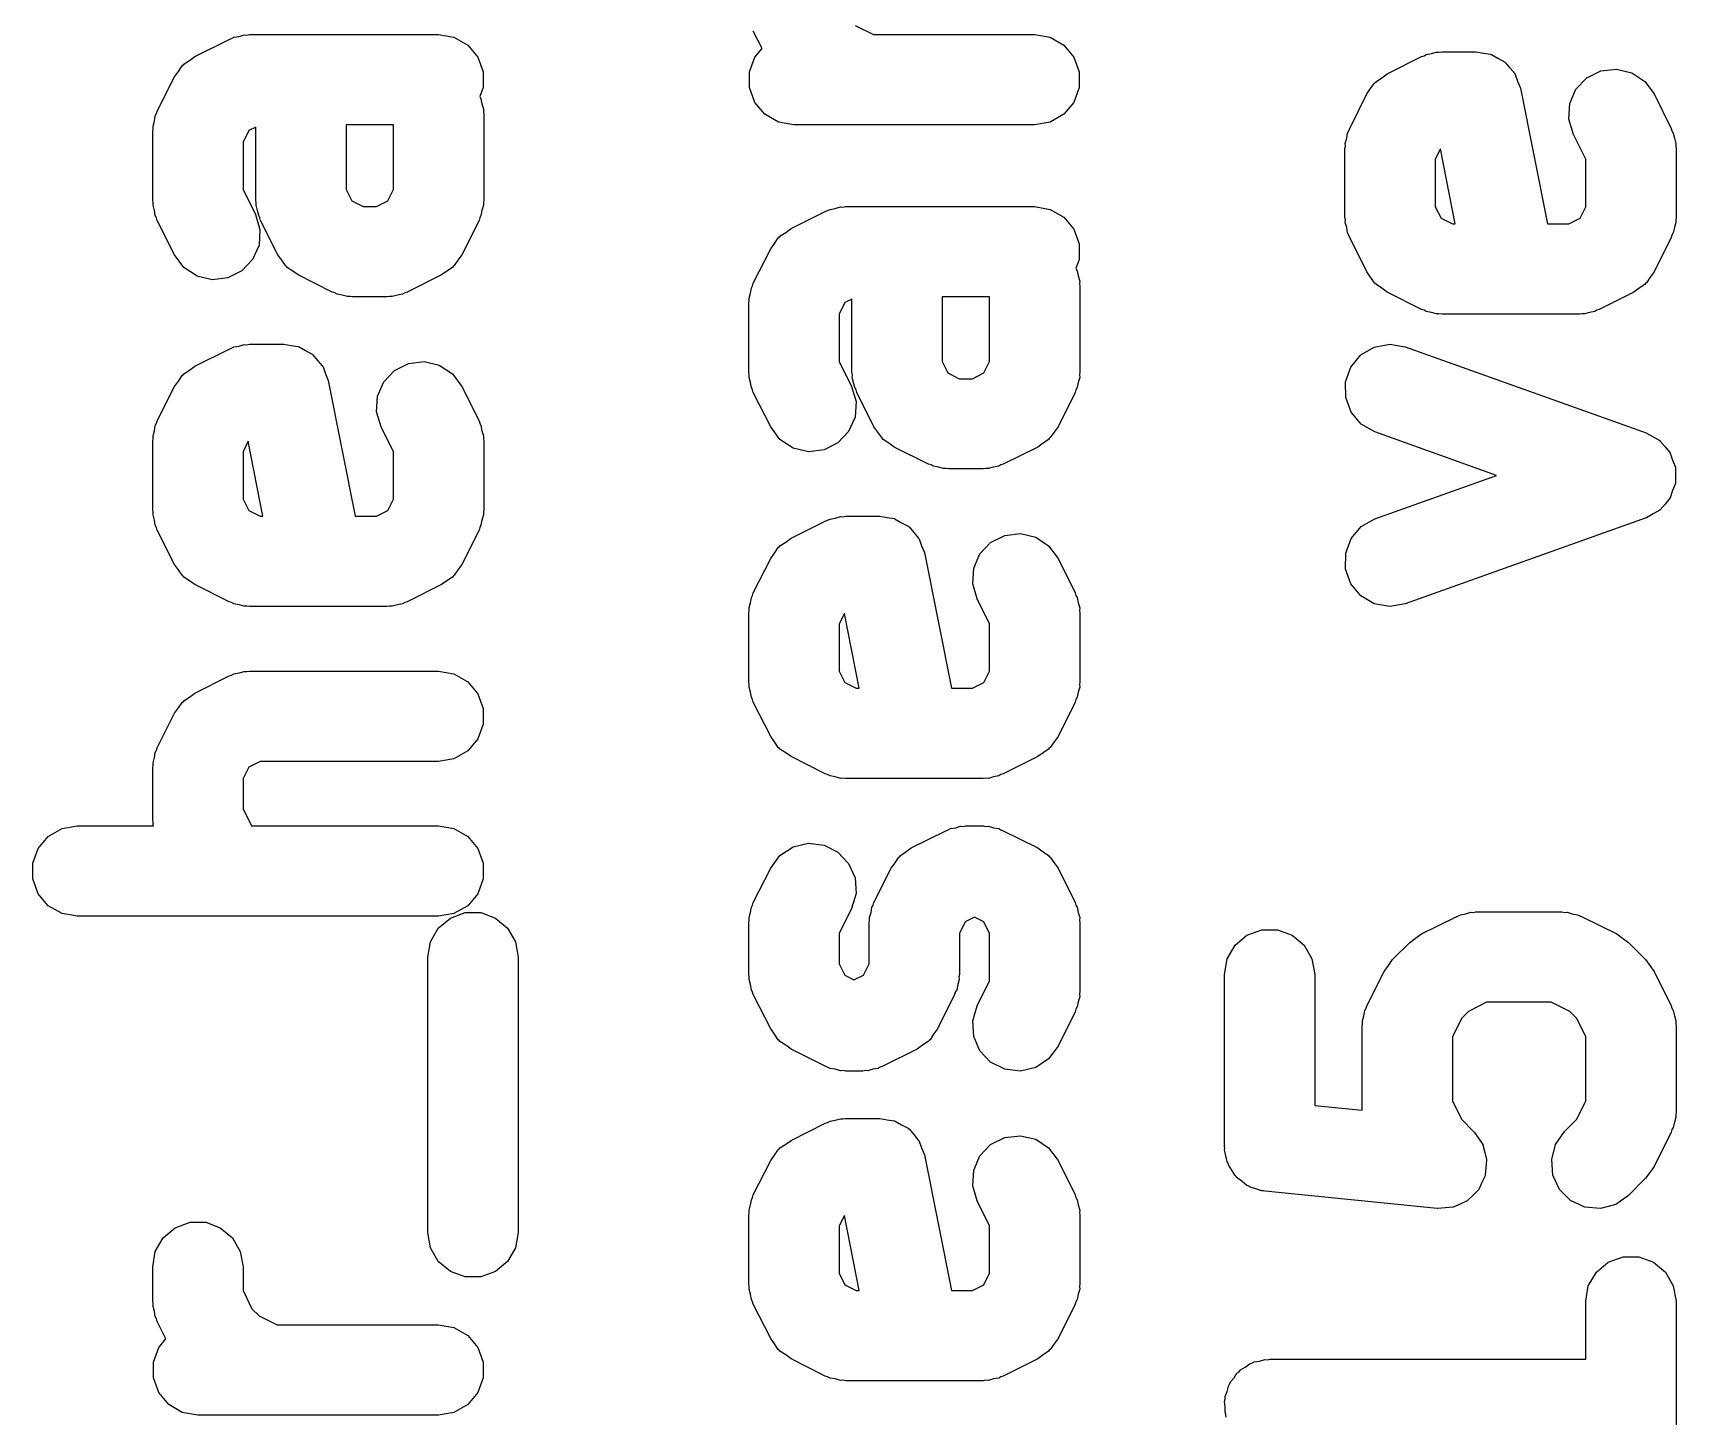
# Model space of a CAD drawing. Extents: x 51 to 137, y -158 to -25.
# Drawn here: x 128.503 to 133.124, y -58.378 to -54.488 of the extents above; entities that cross this region are included whole.
import ezdxf

# ---------------------------------------------------------------- set-up
doc = ezdxf.new("R2010")
doc.units = 0
doc.header["$MEASUREMENT"] = 0
doc.layers.add('BLACK', color=7, linetype='CONTINUOUS')

msp = doc.modelspace()

# ---------------------------------------------------------------- linework, layer by layer
at = {"layer": 'Black'}
for p, q in [((130.815, -54.4674), (130.867, -54.4932)), ((128.958, -54.5549), (129.055, -54.5066)), ((129.055, -54.5066), (129.062, -54.5045)), ((129.062, -54.5045), (129.068, -54.5008)), ((129.068, -54.5008), (129.083, -54.4982)), ((129.083, -54.4982), (129.097, -54.494)), ((129.097, -54.494), (129.105, -54.4944)), ((129.105, -54.4944), (129.112, -54.4932)), ((129.112, -54.4932), (129.644, -54.4932)), ((129.644, -54.4932), (129.687, -54.5008)), ((129.687, -54.5008), (129.726, -54.5229)), ((129.726, -54.5229), (129.754, -54.5567)), ((130.554, -54.532), (130.529, -54.4834)), ((130.867, -54.4932), (131.32, -54.4932)), ((131.32, -54.4932), (131.364, -54.5008)), ((131.364, -54.5008), (131.402, -54.5229)), ((131.402, -54.5229), (131.43, -54.5567)), ((128.928, -54.5763), (128.943, -54.566)), ((128.943, -54.566), (128.958, -54.5549)), ((129.754, -54.5567), (129.769, -54.5981)), ((130.518, -54.5981), (130.533, -54.5567)), ((130.533, -54.5567), (130.554, -54.532)), ((131.43, -54.5567), (131.445, -54.5981)), ((132.311, -54.6033), (132.408, -54.5549)), ((132.408, -54.5549), (132.415, -54.5529)), ((132.415, -54.5529), (132.421, -54.5492)), ((132.421, -54.5492), (132.436, -54.5466)), ((132.436, -54.5466), (132.45, -54.5424)), ((132.45, -54.5424), (132.457, -54.5428)), ((132.457, -54.5428), (132.465, -54.5415)), ((132.465, -54.5415), (132.561, -54.5415)), ((132.561, -54.5415), (132.582, -54.5451)), ((132.582, -54.5451), (132.602, -54.5482)), ((132.602, -54.5482), (132.603, -54.5489)), ((132.603, -54.5489), (132.605, -54.5492)), ((132.605, -54.5492), (132.623, -54.5595)), ((132.623, -54.5595), (132.641, -54.5694)), ((132.641, -54.5694), (132.642, -54.5705)), ((132.642, -54.5705), (132.643, -54.5713)), ((132.643, -54.5713), (132.656, -54.587)), ((128.853, -54.7085), (128.901, -54.6117)), ((128.901, -54.6117), (128.913, -54.5968)), ((128.913, -54.5968), (128.923, -54.5812)), ((128.923, -54.5812), (128.926, -54.5791)), ((128.926, -54.5791), (128.928, -54.5763)), ((129.769, -54.5981), (129.769, -54.6422)), ((130.518, -54.6422), (130.518, -54.5981)), ((131.445, -54.5981), (131.445, -54.6422)), ((132.281, -54.6247), (132.296, -54.6144)), ((132.296, -54.6144), (132.311, -54.6033)), ((132.656, -54.587), (132.67, -54.6025)), ((132.67, -54.6025), (132.67, -54.6039)), ((132.67, -54.6039), (132.671, -54.605)), ((132.671, -54.605), (132.678, -54.6244)), ((132.842, -54.6469), (132.873, -54.6149)), ((132.873, -54.6149), (132.912, -54.5952)), ((132.912, -54.5952), (132.956, -54.5901)), ((132.956, -54.5901), (132.999, -54.6004)), ((132.999, -54.6004), (133.036, -54.6247)), ((129.769, -54.6422), (129.76, -54.6675)), ((130.533, -54.6837), (130.518, -54.6422)), ((131.445, -54.6422), (131.43, -54.6837)), ((132.206, -54.7569), (132.254, -54.6601)), ((132.254, -54.6601), (132.265, -54.6452)), ((132.265, -54.6452), (132.276, -54.6296)), ((132.276, -54.6296), (132.278, -54.6275)), ((132.278, -54.6275), (132.281, -54.6247)), ((132.678, -54.6244), (132.686, -54.6436)), ((132.686, -54.6436), (132.762, -55.0253)), ((132.825, -54.6874), (132.842, -54.6469)), ((133.036, -54.6247), (133.062, -54.6601)), ((133.062, -54.6601), (133.11, -54.7569)), ((128.851, -54.7155), (128.853, -54.7085)), ((129.76, -54.6675), (129.763, -54.6735)), ((129.763, -54.6735), (129.766, -54.6881)), ((129.766, -54.6881), (129.77, -54.7024)), ((129.77, -54.7024), (129.77, -54.7097)), ((129.77, -54.7097), (129.771, -54.7169)), ((130.561, -54.7174), (130.533, -54.6837)), ((131.43, -54.6837), (131.402, -54.7174)), ((132.822, -54.7314), (132.825, -54.6874)), ((128.84, -54.7653), (128.841, -54.7581)), ((128.841, -54.7508), (128.845, -54.7365)), ((128.841, -54.7581), (128.841, -54.7508)), ((128.845, -54.7365), (128.847, -54.7219)), ((128.847, -54.7219), (128.851, -54.7155)), ((129.13, -54.7531), (129.11, -54.7632)), ((129.13, -54.9588), (129.13, -54.7531)), ((129.384, -54.7472), (129.384, -54.9288)), ((129.517, -54.7472), (129.384, -54.7472)), ((129.517, -54.9288), (129.517, -54.7472)), ((129.771, -54.7169), (129.771, -54.9588)), ((130.6, -54.7395), (130.561, -54.7174)), ((130.643, -54.7472), (130.6, -54.7395)), ((131.32, -54.7472), (130.643, -54.7472)), ((131.364, -54.7395), (131.32, -54.7472)), ((131.402, -54.7174), (131.364, -54.7395)), ((132.204, -54.7639), (132.206, -54.7569)), ((132.835, -54.7737), (132.822, -54.7314)), ((133.11, -54.7569), (133.112, -54.7639)), ((128.84, -54.9588), (128.84, -54.7653)), ((129.11, -54.7632), (129.094, -54.7953)), ((129.094, -54.7953), (129.094, -54.9288)), ((132.193, -54.7992), (132.198, -54.7849)), ((132.194, -54.8065), (132.193, -54.7992)), ((132.198, -54.7849), (132.2, -54.7702)), ((132.2, -54.7702), (132.204, -54.7639)), ((132.87, -54.8437), (132.835, -54.7737)), ((133.112, -54.7639), (133.116, -54.7702)), ((133.116, -54.7702), (133.119, -54.7849)), ((133.119, -54.7849), (133.123, -54.7992)), ((133.123, -54.7992), (133.123, -54.8065)), ((132.192, -54.8137), (132.194, -54.8065)), ((132.192, -55.0072), (132.192, -54.8137)), ((132.461, -54.8145), (132.446, -54.8437)), ((132.446, -54.8437), (132.446, -54.9772)), ((132.503, -55.0253), (132.461, -54.8145)), ((132.87, -54.9772), (132.87, -54.8437)), ((133.123, -54.8065), (133.124, -54.8137)), ((133.124, -54.8137), (133.124, -55.0072)), ((129.094, -54.9288), (129.129, -54.9988)), ((129.384, -54.9288), (129.4, -54.9609)), ((129.501, -54.9609), (129.517, -54.9288)), ((128.841, -54.966), (128.84, -54.9588)), ((128.841, -54.9733), (128.841, -54.966)), ((128.845, -54.9876), (128.841, -54.9733)), ((128.847, -55.0023), (128.845, -54.9876)), ((129.131, -54.966), (129.13, -54.9588)), ((129.131, -54.9733), (129.131, -54.966)), ((129.135, -54.9876), (129.131, -54.9733)), ((129.138, -55.0023), (129.135, -54.9876)), ((129.4, -54.9609), (129.432, -54.977)), ((129.432, -54.977), (129.469, -54.977)), ((129.469, -54.977), (129.501, -54.9609)), ((129.766, -54.9876), (129.763, -55.0023)), ((129.77, -54.9733), (129.766, -54.9876)), ((129.771, -54.9588), (129.77, -54.966)), ((129.77, -54.966), (129.77, -54.9733)), ((130.731, -54.9904), (130.738, -54.9883)), ((130.738, -54.9883), (130.745, -54.9846)), ((130.745, -54.9846), (130.759, -54.982)), ((130.759, -54.982), (130.774, -54.9778)), ((130.774, -54.9778), (130.781, -54.9782)), ((130.781, -54.9782), (130.788, -54.977)), ((130.788, -54.977), (131.32, -54.977)), ((131.32, -54.977), (131.364, -54.9846)), ((131.364, -54.9846), (131.402, -55.0067)), ((132.446, -54.9772), (132.463, -55.0093)), ((132.854, -55.0093), (132.87, -54.9772)), ((128.851, -55.0086), (128.847, -55.0023)), ((128.853, -55.0156), (128.851, -55.0086)), ((128.901, -55.1124), (128.853, -55.0156)), ((129.129, -54.9988), (129.141, -55.0411)), ((129.141, -55.0086), (129.138, -55.0023)), ((129.143, -55.0156), (129.141, -55.0086)), ((129.192, -55.1124), (129.143, -55.0156)), ((129.758, -55.0156), (129.709, -55.1124)), ((129.76, -55.0086), (129.758, -55.0156)), ((129.763, -55.0023), (129.76, -55.0086)), ((130.635, -55.0388), (130.731, -54.9904)), ((131.402, -55.0067), (131.43, -55.0405)), ((132.194, -55.0144), (132.192, -55.0072)), ((132.193, -55.0217), (132.194, -55.0144)), ((132.198, -55.036), (132.193, -55.0217)), ((132.2, -55.0506), (132.198, -55.036)), ((132.463, -55.0093), (132.495, -55.0253)), ((132.495, -55.0253), (132.503, -55.0253)), ((132.762, -55.0253), (132.822, -55.0253)), ((132.822, -55.0253), (132.854, -55.0093)), ((133.119, -55.036), (133.116, -55.0506)), ((133.123, -55.0217), (133.119, -55.036)), ((133.124, -55.0072), (133.123, -55.0144)), ((133.123, -55.0144), (133.123, -55.0217)), ((129.141, -55.0411), (129.139, -55.0851)), ((130.578, -55.0956), (130.589, -55.0806)), ((130.589, -55.0806), (130.599, -55.065)), ((130.599, -55.065), (130.602, -55.0629)), ((130.602, -55.0629), (130.604, -55.0601)), ((130.604, -55.0601), (130.62, -55.0499)), ((130.62, -55.0499), (130.635, -55.0388)), ((131.43, -55.0405), (131.445, -55.0819)), ((131.445, -55.0819), (131.445, -55.126)), ((132.204, -55.057), (132.2, -55.0506)), ((132.206, -55.064), (132.204, -55.057)), ((132.254, -55.1608), (132.206, -55.064)), ((133.11, -55.064), (133.062, -55.1608)), ((133.112, -55.057), (133.11, -55.064)), ((133.116, -55.0506), (133.112, -55.057)), ((128.928, -55.1478), (128.901, -55.1124)), ((129.121, -55.1256), (129.091, -55.1576)), ((129.139, -55.0851), (129.121, -55.1256)), ((129.203, -55.1273), (129.192, -55.1124)), ((129.213, -55.1429), (129.203, -55.1273)), ((129.698, -55.1273), (129.688, -55.1429)), ((129.709, -55.1124), (129.698, -55.1273)), ((130.529, -55.1923), (130.578, -55.0956)), ((131.445, -55.126), (131.436, -55.1513)), ((128.965, -55.1721), (128.928, -55.1478)), ((129.007, -55.1824), (128.965, -55.1721)), ((129.091, -55.1576), (129.051, -55.1773)), ((129.216, -55.145), (129.213, -55.1429)), ((129.218, -55.1478), (129.216, -55.145)), ((129.234, -55.1581), (129.218, -55.1478)), ((129.249, -55.1692), (129.234, -55.1581)), ((129.345, -55.2176), (129.249, -55.1692)), ((129.652, -55.1692), (129.556, -55.2176)), ((129.667, -55.1581), (129.652, -55.1692)), ((129.683, -55.1478), (129.667, -55.1581)), ((129.685, -55.145), (129.683, -55.1478)), ((129.688, -55.1429), (129.685, -55.145)), ((131.436, -55.1513), (131.44, -55.1573)), ((131.44, -55.1573), (131.442, -55.172)), ((131.442, -55.172), (131.447, -55.1862)), ((132.265, -55.1757), (132.254, -55.1608)), ((133.062, -55.1608), (133.051, -55.1757)), ((129.051, -55.1773), (129.007, -55.1824)), ((129.352, -55.2196), (129.345, -55.2176)), ((129.359, -55.2233), (129.352, -55.2196)), ((129.549, -55.2196), (129.542, -55.2233)), ((129.556, -55.2176), (129.549, -55.2196)), ((130.517, -55.2346), (130.521, -55.2203)), ((130.521, -55.2203), (130.524, -55.2057)), ((130.524, -55.2057), (130.527, -55.1993)), ((130.527, -55.1993), (130.529, -55.1923)), ((131.447, -55.1862), (131.446, -55.1935)), ((131.446, -55.1935), (131.447, -55.2007)), ((131.447, -55.2007), (131.447, -55.4426)), ((132.276, -55.1913), (132.265, -55.1757)), ((132.278, -55.1934), (132.276, -55.1913)), ((132.281, -55.1962), (132.278, -55.1934)), ((132.296, -55.2065), (132.281, -55.1962)), ((132.311, -55.2176), (132.296, -55.2065)), ((132.408, -55.2659), (132.311, -55.2176)), ((133.005, -55.2176), (132.908, -55.2659)), ((133.02, -55.2065), (133.005, -55.2176)), ((133.036, -55.1962), (133.02, -55.2065)), ((133.038, -55.1934), (133.036, -55.1962)), ((133.041, -55.1913), (133.038, -55.1934)), ((133.051, -55.1757), (133.041, -55.1913)), ((129.373, -55.2259), (129.359, -55.2233)), ((129.388, -55.2301), (129.373, -55.2259)), ((129.395, -55.2297), (129.388, -55.2301)), ((129.402, -55.231), (129.395, -55.2297)), ((129.499, -55.231), (129.402, -55.231)), ((129.506, -55.2297), (129.499, -55.231)), ((129.513, -55.2301), (129.506, -55.2297)), ((129.517, -55.2291), (129.513, -55.2301)), ((129.528, -55.2259), (129.517, -55.2291)), ((129.542, -55.2233), (129.528, -55.2259)), ((130.516, -55.2491), (130.517, -55.2419)), ((130.516, -55.4426), (130.516, -55.2491)), ((130.517, -55.2419), (130.517, -55.2346)), ((130.786, -55.247), (130.77, -55.2791)), ((130.806, -55.2369), (130.786, -55.247)), ((130.806, -55.4426), (130.806, -55.2369)), ((131.06, -55.231), (131.06, -55.4127)), ((131.193, -55.231), (131.06, -55.231)), ((131.193, -55.4127), (131.193, -55.231)), ((132.415, -55.268), (132.408, -55.2659)), ((132.908, -55.2659), (132.901, -55.268)), ((130.77, -55.2791), (130.77, -55.4127)), ((132.421, -55.2717), (132.415, -55.268)), ((132.436, -55.2743), (132.421, -55.2717)), ((132.45, -55.2785), (132.436, -55.2743)), ((132.457, -55.2781), (132.45, -55.2785)), ((132.465, -55.2794), (132.457, -55.2781)), ((132.852, -55.2794), (132.465, -55.2794)), ((132.859, -55.2781), (132.852, -55.2794)), ((132.866, -55.2785), (132.859, -55.2781)), ((132.88, -55.2743), (132.866, -55.2785)), ((132.895, -55.2717), (132.88, -55.2743)), ((132.901, -55.268), (132.895, -55.2717)), ((128.958, -55.4258), (129.055, -55.3774)), ((129.055, -55.3774), (129.062, -55.3753)), ((129.062, -55.3753), (129.068, -55.3717)), ((129.068, -55.3717), (129.083, -55.3691)), ((129.083, -55.3691), (129.097, -55.3648)), ((129.097, -55.3648), (129.105, -55.3653)), ((129.105, -55.3653), (129.112, -55.364)), ((129.112, -55.364), (129.209, -55.364)), ((129.209, -55.364), (129.229, -55.3676)), ((129.229, -55.3676), (129.249, -55.3707)), ((129.249, -55.3707), (129.251, -55.3714)), ((129.251, -55.3714), (129.252, -55.3717)), ((129.252, -55.3717), (129.27, -55.382)), ((129.27, -55.382), (129.288, -55.3919)), ((129.288, -55.3919), (129.289, -55.393)), ((129.289, -55.393), (129.29, -55.3937)), ((129.29, -55.3937), (129.303, -55.4095)), ((132.209, -55.4282), (132.237, -55.3942)), ((132.237, -55.3942), (132.275, -55.3719)), ((132.275, -55.3719), (132.319, -55.364)), ((132.319, -55.364), (132.362, -55.3714)), ((132.362, -55.3714), (133.04, -55.6133)), ((128.923, -55.4521), (128.926, -55.45)), ((128.926, -55.45), (128.928, -55.4472)), ((128.928, -55.4472), (128.943, -55.4369)), ((128.943, -55.4369), (128.958, -55.4258)), ((129.303, -55.4095), (129.317, -55.425)), ((129.317, -55.425), (129.318, -55.4264)), ((129.318, -55.4264), (129.319, -55.4275)), ((129.319, -55.4275), (129.326, -55.4469)), ((129.326, -55.4469), (129.333, -55.4661)), ((129.49, -55.4694), (129.52, -55.4374)), ((129.52, -55.4374), (129.559, -55.4177)), ((129.559, -55.4177), (129.603, -55.4126)), ((129.603, -55.4126), (129.646, -55.4229)), ((129.646, -55.4229), (129.683, -55.4472)), ((129.683, -55.4472), (129.709, -55.4826)), ((130.517, -55.4498), (130.516, -55.4426)), ((130.517, -55.4572), (130.517, -55.4498)), ((130.77, -55.4127), (130.805, -55.4826)), ((130.808, -55.4498), (130.806, -55.4426)), ((130.807, -55.4572), (130.808, -55.4498)), ((131.06, -55.4127), (131.076, -55.4447)), ((131.076, -55.4447), (131.108, -55.4608)), ((131.145, -55.4608), (131.177, -55.4447)), ((131.177, -55.4447), (131.193, -55.4127)), ((131.447, -55.4426), (131.446, -55.4498)), ((131.446, -55.4498), (131.447, -55.4572)), ((132.194, -55.4697), (132.209, -55.4282)), ((128.853, -55.5794), (128.901, -55.4826)), ((128.901, -55.4826), (128.913, -55.4676)), ((128.913, -55.4676), (128.923, -55.4521)), ((129.333, -55.4661), (129.409, -55.8478)), ((129.472, -55.5099), (129.49, -55.4694)), ((129.709, -55.4826), (129.758, -55.5794)), ((130.521, -55.4714), (130.517, -55.4572)), ((130.524, -55.4861), (130.521, -55.4714)), ((130.527, -55.4924), (130.524, -55.4861)), ((130.529, -55.4994), (130.527, -55.4924)), ((130.805, -55.4826), (130.818, -55.5249)), ((130.811, -55.4714), (130.807, -55.4572)), ((130.814, -55.4861), (130.811, -55.4714)), ((130.818, -55.4924), (130.814, -55.4861)), ((130.82, -55.4994), (130.818, -55.4924)), ((131.108, -55.4608), (131.145, -55.4608)), ((131.436, -55.4924), (131.434, -55.4994)), ((131.44, -55.4861), (131.436, -55.4924)), ((131.442, -55.4714), (131.44, -55.4861)), ((131.447, -55.4572), (131.442, -55.4714)), ((132.195, -55.5138), (132.194, -55.4697)), ((129.469, -55.5539), (129.472, -55.5099)), ((130.578, -55.5962), (130.529, -55.4994)), ((130.818, -55.5249), (130.815, -55.5689)), ((130.868, -55.5962), (130.82, -55.4994)), ((131.434, -55.4994), (131.386, -55.5962)), ((132.21, -55.5552), (132.195, -55.5138)), ((128.847, -55.5927), (128.851, -55.5864)), ((128.851, -55.5864), (128.853, -55.5794)), ((129.482, -55.5962), (129.469, -55.5539)), ((129.758, -55.5794), (129.76, -55.5864)), ((129.76, -55.5864), (129.763, -55.5927)), ((130.815, -55.5689), (130.797, -55.6094)), ((132.238, -55.5888), (132.21, -55.5552)), ((132.277, -55.6106), (132.238, -55.5888)), ((128.84, -55.6362), (128.841, -55.6289)), ((128.84, -55.8297), (128.84, -55.6362)), ((128.841, -55.6216), (128.845, -55.6074)), ((128.841, -55.6289), (128.841, -55.6216)), ((128.845, -55.6074), (128.847, -55.5927)), ((129.517, -55.6661), (129.482, -55.5962)), ((129.763, -55.5927), (129.766, -55.6074)), ((129.766, -55.6074), (129.77, -55.6216)), ((129.77, -55.6216), (129.77, -55.6289)), ((129.77, -55.6289), (129.771, -55.6362)), ((129.771, -55.6362), (129.771, -55.8297)), ((130.604, -55.6316), (130.578, -55.5962)), ((130.641, -55.6559), (130.604, -55.6316)), ((130.797, -55.6094), (130.767, -55.6414)), ((130.879, -55.6112), (130.868, -55.5962)), ((130.89, -55.6267), (130.879, -55.6112)), ((130.892, -55.6288), (130.89, -55.6267)), ((130.894, -55.6316), (130.892, -55.6288)), ((130.91, -55.6419), (130.894, -55.6316)), ((131.359, -55.6316), (131.344, -55.6419)), ((131.361, -55.6288), (131.359, -55.6316)), ((131.364, -55.6267), (131.361, -55.6288)), ((131.375, -55.6112), (131.364, -55.6267)), ((131.386, -55.5962), (131.375, -55.6112)), ((132.619, -55.7329), (132.277, -55.6106)), ((133.04, -55.6133), (133.04, -55.6137)), ((133.04, -55.6137), (133.041, -55.6138)), ((133.041, -55.6138), (133.059, -55.6246)), ((133.059, -55.6246), (133.078, -55.6351)), ((133.078, -55.6351), (133.078, -55.6357)), ((133.078, -55.6357), (133.079, -55.6361)), ((133.079, -55.6361), (133.093, -55.6525)), ((129.108, -55.637), (129.094, -55.6661)), ((129.094, -55.6661), (129.094, -55.7997)), ((129.15, -55.8478), (129.108, -55.637)), ((129.517, -55.7997), (129.517, -55.6661)), ((130.684, -55.6662), (130.641, -55.6559)), ((130.728, -55.6611), (130.684, -55.6662)), ((130.767, -55.6414), (130.728, -55.6611)), ((130.925, -55.653), (130.91, -55.6419)), ((131.022, -55.7014), (130.925, -55.653)), ((131.329, -55.653), (131.232, -55.7014)), ((131.344, -55.6419), (131.329, -55.653)), ((133.093, -55.6525), (133.106, -55.6688)), ((133.106, -55.6688), (133.107, -55.6695)), ((133.107, -55.6695), (133.107, -55.6701)), ((133.107, -55.6701), (133.114, -55.6901)), ((131.029, -55.7035), (131.022, -55.7014)), ((131.035, -55.7071), (131.029, -55.7035)), ((131.05, -55.7097), (131.035, -55.7071)), ((131.064, -55.7139), (131.05, -55.7097)), ((131.071, -55.7135), (131.064, -55.7139)), ((131.079, -55.7148), (131.071, -55.7135)), ((131.175, -55.7148), (131.079, -55.7148)), ((131.182, -55.7135), (131.175, -55.7148)), ((131.19, -55.7139), (131.182, -55.7135)), ((131.193, -55.7129), (131.19, -55.7139)), ((131.204, -55.7097), (131.193, -55.7129)), ((131.219, -55.7071), (131.204, -55.7097)), ((131.225, -55.7035), (131.219, -55.7071)), ((131.232, -55.7014), (131.225, -55.7035)), ((133.114, -55.6901), (133.122, -55.7101)), ((133.122, -55.7101), (133.122, -55.7109)), ((133.122, -55.7109), (133.122, -55.7116)), ((133.122, -55.7116), (133.122, -55.7329)), ((132.277, -55.8552), (132.619, -55.7329)), ((133.122, -55.7557), (133.114, -55.7757)), ((133.122, -55.7329), (133.122, -55.7542)), ((133.122, -55.7542), (133.122, -55.755)), ((133.122, -55.755), (133.122, -55.7557)), ((129.094, -55.7997), (129.11, -55.8318)), ((129.501, -55.8318), (129.517, -55.7997)), ((133.093, -55.8133), (133.079, -55.8297)), ((133.106, -55.7971), (133.093, -55.8133)), ((133.107, -55.7964), (133.106, -55.7971)), ((133.114, -55.7757), (133.107, -55.7958)), ((133.107, -55.7958), (133.107, -55.7964)), ((128.841, -55.8369), (128.84, -55.8297)), ((128.841, -55.8442), (128.841, -55.8369)), ((128.845, -55.8585), (128.841, -55.8442)), ((128.847, -55.8731), (128.845, -55.8585)), ((129.11, -55.8318), (129.142, -55.8478)), ((129.142, -55.8478), (129.15, -55.8478)), ((129.409, -55.8478), (129.469, -55.8478)), ((129.469, -55.8478), (129.501, -55.8318)), ((129.766, -55.8585), (129.763, -55.8731)), ((129.77, -55.8442), (129.766, -55.8585)), ((129.771, -55.8297), (129.77, -55.8369)), ((129.77, -55.8369), (129.77, -55.8442)), ((130.635, -55.9096), (130.731, -55.8612)), ((130.731, -55.8612), (130.738, -55.8591)), ((130.738, -55.8591), (130.745, -55.8555)), ((130.745, -55.8555), (130.759, -55.8529)), ((130.759, -55.8529), (130.774, -55.8487)), ((130.774, -55.8487), (130.781, -55.8491)), ((130.781, -55.8491), (130.788, -55.8478)), ((130.788, -55.8478), (130.885, -55.8478)), ((130.885, -55.8478), (130.905, -55.8514)), ((130.905, -55.8514), (130.926, -55.8545)), ((130.926, -55.8545), (130.927, -55.8552)), ((130.927, -55.8552), (130.928, -55.8555)), ((130.928, -55.8555), (130.946, -55.8658)), ((130.946, -55.8658), (130.964, -55.8757)), ((132.238, -55.877), (132.277, -55.8552)), ((133.04, -55.8525), (132.362, -56.0944)), ((133.041, -55.852), (133.04, -55.8521)), ((133.04, -55.8521), (133.04, -55.8525)), ((133.059, -55.8412), (133.041, -55.852)), ((133.078, -55.8307), (133.059, -55.8412)), ((133.079, -55.8297), (133.078, -55.8301)), ((133.078, -55.8301), (133.078, -55.8307)), ((128.851, -55.8795), (128.847, -55.8731)), ((128.853, -55.8865), (128.851, -55.8795)), ((128.901, -55.9832), (128.853, -55.8865)), ((129.758, -55.8865), (129.709, -55.9832)), ((129.76, -55.8795), (129.758, -55.8865)), ((129.763, -55.8731), (129.76, -55.8795)), ((130.62, -55.9207), (130.635, -55.9096)), ((130.964, -55.8757), (130.965, -55.8768)), ((130.965, -55.8768), (130.967, -55.8775)), ((130.967, -55.8775), (130.98, -55.8933)), ((130.98, -55.8933), (130.993, -55.9088)), ((130.993, -55.9088), (130.994, -55.9102)), ((130.994, -55.9102), (130.995, -55.9113)), ((130.995, -55.9113), (131.002, -55.9307)), ((131.196, -55.9212), (131.236, -55.9015)), ((131.236, -55.9015), (131.28, -55.8964)), ((131.28, -55.8964), (131.323, -55.9067)), ((131.323, -55.9067), (131.359, -55.931)), ((132.195, -55.952), (132.21, -55.9107)), ((132.21, -55.9107), (132.238, -55.877)), ((130.578, -55.9664), (130.589, -55.9514)), ((130.589, -55.9514), (130.599, -55.9359)), ((130.599, -55.9359), (130.602, -55.9338)), ((130.602, -55.9338), (130.604, -55.931)), ((130.604, -55.931), (130.62, -55.9207)), ((131.002, -55.9307), (131.01, -55.9499)), ((131.01, -55.9499), (131.086, -56.3316)), ((131.149, -55.9937), (131.166, -55.9532)), ((131.166, -55.9532), (131.196, -55.9212)), ((131.359, -55.931), (131.386, -55.9664)), ((132.194, -55.9961), (132.195, -55.952)), ((128.913, -55.9982), (128.901, -55.9832)), ((128.923, -56.0138), (128.913, -55.9982)), ((129.698, -55.9982), (129.688, -56.0138)), ((129.709, -55.9832), (129.698, -55.9982)), ((130.529, -56.0632), (130.578, -55.9664)), ((131.146, -56.0377), (131.149, -55.9937)), ((131.386, -55.9664), (131.434, -56.0632)), ((132.209, -56.0377), (132.194, -55.9961)), ((128.926, -56.0159), (128.923, -56.0138)), ((128.928, -56.0187), (128.926, -56.0159)), ((128.943, -56.0289), (128.928, -56.0187)), ((128.958, -56.04), (128.943, -56.0289)), ((129.055, -56.0884), (128.958, -56.04)), ((129.652, -56.04), (129.556, -56.0884)), ((129.667, -56.0289), (129.652, -56.04)), ((129.683, -56.0187), (129.667, -56.0289)), ((129.685, -56.0159), (129.683, -56.0187)), ((129.688, -56.0138), (129.685, -56.0159)), ((131.158, -56.08), (131.146, -56.0377)), ((132.237, -56.0716), (132.209, -56.0377)), ((129.062, -56.0905), (129.055, -56.0884)), ((129.068, -56.0942), (129.062, -56.0905)), ((129.083, -56.0968), (129.068, -56.0942)), ((129.097, -56.101), (129.083, -56.0968)), ((129.528, -56.0968), (129.513, -56.101)), ((129.542, -56.0942), (129.528, -56.0968)), ((129.549, -56.0905), (129.542, -56.0942)), ((129.556, -56.0884), (129.549, -56.0905)), ((130.517, -56.1054), (130.521, -56.0912)), ((130.521, -56.0912), (130.524, -56.0765)), ((130.524, -56.0765), (130.527, -56.0702)), ((130.527, -56.0702), (130.529, -56.0632)), ((131.193, -56.1499), (131.158, -56.08)), ((131.434, -56.0632), (131.436, -56.0702)), ((131.436, -56.0702), (131.44, -56.0765)), ((131.44, -56.0765), (131.442, -56.0912)), ((131.442, -56.0912), (131.447, -56.1054)), ((132.275, -56.0939), (132.237, -56.0716)), ((132.319, -56.1018), (132.275, -56.0939)), ((132.362, -56.0944), (132.319, -56.1018)), ((129.105, -56.1006), (129.097, -56.101)), ((129.112, -56.1018), (129.105, -56.1006)), ((129.499, -56.1018), (129.112, -56.1018)), ((129.506, -56.1006), (129.499, -56.1018)), ((129.513, -56.101), (129.506, -56.1006)), ((130.516, -56.12), (130.517, -56.1128)), ((130.516, -56.3135), (130.516, -56.12)), ((130.517, -56.1128), (130.517, -56.1054)), ((130.785, -56.1208), (130.77, -56.1499)), ((130.827, -56.3316), (130.785, -56.1208)), ((131.447, -56.1054), (131.446, -56.1128)), ((131.446, -56.1128), (131.447, -56.12)), ((131.447, -56.12), (131.447, -56.3135)), ((130.77, -56.1499), (130.77, -56.2835)), ((131.193, -56.2835), (131.193, -56.1499)), ((129.105, -56.2845), (129.112, -56.2833)), ((129.112, -56.2833), (129.644, -56.2833)), ((129.644, -56.2833), (129.687, -56.2909)), ((130.77, -56.2835), (130.786, -56.3156)), ((131.177, -56.3156), (131.193, -56.2835)), ((128.958, -56.345), (129.055, -56.2967)), ((129.055, -56.2967), (129.062, -56.2946)), ((129.062, -56.2946), (129.068, -56.2909)), ((129.068, -56.2909), (129.083, -56.2883)), ((129.083, -56.2883), (129.097, -56.2841)), ((129.097, -56.2841), (129.105, -56.2845)), ((129.687, -56.2909), (129.726, -56.313)), ((129.726, -56.313), (129.754, -56.3468)), ((130.517, -56.3207), (130.516, -56.3135)), ((130.517, -56.328), (130.517, -56.3207)), ((130.521, -56.3423), (130.517, -56.328)), ((130.786, -56.3156), (130.818, -56.3316)), ((131.145, -56.3316), (131.177, -56.3156)), ((131.447, -56.328), (131.442, -56.3423)), ((131.447, -56.3135), (131.446, -56.3207)), ((131.446, -56.3207), (131.447, -56.328)), ((128.913, -56.3869), (128.923, -56.3713)), ((128.923, -56.3713), (128.926, -56.3692)), ((128.926, -56.3692), (128.928, -56.3664)), ((128.928, -56.3664), (128.943, -56.3561)), ((128.943, -56.3561), (128.958, -56.345)), ((129.754, -56.3468), (129.769, -56.3882)), ((130.524, -56.3569), (130.521, -56.3423)), ((130.527, -56.3633), (130.524, -56.3569)), ((130.529, -56.3703), (130.527, -56.3633)), ((130.578, -56.4671), (130.529, -56.3703)), ((130.818, -56.3316), (130.827, -56.3316)), ((131.086, -56.3316), (131.145, -56.3316)), ((131.434, -56.3703), (131.386, -56.4671)), ((131.436, -56.3633), (131.434, -56.3703)), ((131.44, -56.3569), (131.436, -56.3633)), ((131.442, -56.3423), (131.44, -56.3569)), ((128.853, -56.4986), (128.901, -56.4018)), ((128.901, -56.4018), (128.913, -56.3869)), ((129.769, -56.3882), (129.769, -56.4323)), ((129.769, -56.4323), (129.754, -56.4738)), ((130.589, -56.482), (130.578, -56.4671)), ((131.386, -56.4671), (131.375, -56.482)), ((128.845, -56.5266), (128.847, -56.512)), ((128.847, -56.512), (128.851, -56.5056)), ((128.851, -56.5056), (128.853, -56.4986)), ((129.726, -56.5075), (129.687, -56.5296)), ((129.754, -56.4738), (129.726, -56.5075)), ((130.599, -56.4976), (130.589, -56.482)), ((130.602, -56.4997), (130.599, -56.4976)), ((130.604, -56.5025), (130.602, -56.4997)), ((130.62, -56.5127), (130.604, -56.5025)), ((130.635, -56.5238), (130.62, -56.5127)), ((131.344, -56.5127), (131.329, -56.5238)), ((131.359, -56.5025), (131.344, -56.5127)), ((131.361, -56.4997), (131.359, -56.5025)), ((131.364, -56.4976), (131.361, -56.4997)), ((131.375, -56.482), (131.364, -56.4976)), ((128.84, -56.5554), (128.841, -56.5482)), ((128.84, -56.7005), (128.84, -56.5554)), ((128.841, -56.5409), (128.845, -56.5266)), ((128.841, -56.5482), (128.841, -56.5409)), ((129.11, -56.5533), (129.094, -56.5854)), ((129.142, -56.5373), (129.11, -56.5533)), ((129.644, -56.5373), (129.142, -56.5373)), ((129.687, -56.5296), (129.644, -56.5373)), ((130.731, -56.5722), (130.635, -56.5238)), ((131.329, -56.5238), (131.232, -56.5722)), ((129.094, -56.5854), (129.094, -56.6706)), ((130.738, -56.5743), (130.731, -56.5722)), ((130.745, -56.578), (130.738, -56.5743)), ((130.759, -56.5806), (130.745, -56.578)), ((130.774, -56.5848), (130.759, -56.5806)), ((130.781, -56.5844), (130.774, -56.5848)), ((130.788, -56.5856), (130.781, -56.5844)), ((131.175, -56.5856), (130.788, -56.5856)), ((131.182, -56.5844), (131.175, -56.5856)), ((131.19, -56.5848), (131.182, -56.5844)), ((131.204, -56.5806), (131.19, -56.5848)), ((131.219, -56.578), (131.204, -56.5806)), ((131.225, -56.5743), (131.219, -56.578)), ((131.232, -56.5722), (131.225, -56.5743)), ((129.094, -56.6706), (129.118, -56.7187)), ((128.546, -56.7484), (128.585, -56.7263)), ((128.585, -56.7263), (128.628, -56.7187)), ((128.628, -56.7187), (128.842, -56.7187)), ((128.841, -56.7078), (128.84, -56.7005)), ((128.841, -56.7151), (128.841, -56.7078)), ((128.842, -56.7187), (128.841, -56.7151)), ((129.118, -56.7187), (129.644, -56.7187)), ((129.644, -56.7187), (129.687, -56.7263)), ((129.687, -56.7263), (129.726, -56.7484)), ((130.973, -56.7805), (131.07, -56.7321)), ((131.07, -56.7321), (131.077, -56.73)), ((131.077, -56.73), (131.083, -56.7263)), ((131.083, -56.7263), (131.098, -56.7238)), ((131.098, -56.7238), (131.112, -56.7195)), ((131.112, -56.7195), (131.12, -56.72)), ((131.12, -56.72), (131.127, -56.7187)), ((131.127, -56.7187), (131.175, -56.7187)), ((131.175, -56.7187), (131.182, -56.72)), ((131.182, -56.72), (131.19, -56.7195)), ((131.19, -56.7195), (131.204, -56.7238)), ((131.204, -56.7238), (131.219, -56.7263)), ((131.219, -56.7263), (131.225, -56.73)), ((131.225, -56.73), (131.232, -56.7321)), ((131.232, -56.7321), (131.329, -56.7805)), ((128.503, -56.8236), (128.518, -56.7822)), ((128.518, -56.7822), (128.546, -56.7484)), ((129.726, -56.7484), (129.754, -56.7822)), ((129.754, -56.7822), (129.769, -56.8236)), ((130.604, -56.8018), (130.641, -56.7775)), ((130.641, -56.7775), (130.684, -56.7673)), ((130.684, -56.7673), (130.728, -56.7723)), ((130.728, -56.7723), (130.767, -56.7921)), ((130.943, -56.8018), (130.958, -56.7916)), ((130.958, -56.7916), (130.973, -56.7805)), ((131.329, -56.7805), (131.344, -56.7916)), ((131.344, -56.7916), (131.359, -56.8018)), ((128.503, -56.8677), (128.503, -56.8236)), ((129.769, -56.8236), (129.769, -56.8677)), ((130.529, -56.934), (130.578, -56.8373)), ((130.578, -56.8373), (130.604, -56.8018)), ((130.767, -56.7921), (130.797, -56.8241)), ((130.797, -56.8241), (130.815, -56.8646)), ((130.868, -56.934), (130.917, -56.8373)), ((130.917, -56.8373), (130.928, -56.8223)), ((130.928, -56.8223), (130.938, -56.8067)), ((130.938, -56.8067), (130.941, -56.8047)), ((130.941, -56.8047), (130.943, -56.8018)), ((131.359, -56.8018), (131.361, -56.8047)), ((131.361, -56.8047), (131.364, -56.8067)), ((131.364, -56.8067), (131.375, -56.8223)), ((131.375, -56.8223), (131.386, -56.8373)), ((131.386, -56.8373), (131.434, -56.934)), ((128.518, -56.9092), (128.503, -56.8677)), ((129.769, -56.8677), (129.754, -56.9092)), ((130.815, -56.8646), (130.818, -56.9086)), ((128.546, -56.943), (128.518, -56.9092)), ((129.754, -56.9092), (129.726, -56.943)), ((130.818, -56.9086), (130.805, -56.9509)), ((128.585, -56.965), (128.546, -56.943)), ((128.628, -56.9727), (128.585, -56.965)), ((129.644, -56.9727), (128.628, -56.9727)), ((129.687, -56.965), (129.644, -56.9727)), ((129.677, -56.9776), (129.719, -56.9625)), ((129.726, -56.943), (129.687, -56.965)), ((129.719, -56.9625), (129.763, -56.9625)), ((129.763, -56.9625), (129.804, -56.9776)), ((130.517, -56.9763), (130.521, -56.962)), ((130.517, -56.9836), (130.517, -56.9763)), ((130.521, -56.962), (130.524, -56.9474)), ((130.524, -56.9474), (130.527, -56.941)), ((130.527, -56.941), (130.529, -56.934)), ((130.805, -56.9509), (130.77, -57.0208)), ((130.856, -56.9763), (130.86, -56.962)), ((130.856, -56.9836), (130.856, -56.9763)), ((130.86, -56.962), (130.862, -56.9474)), ((130.862, -56.9474), (130.866, -56.941)), ((130.866, -56.941), (130.868, -56.934)), ((131.151, -56.9756), (131.125, -56.9887)), ((131.177, -56.9887), (131.151, -56.9756)), ((131.434, -56.934), (131.436, -56.941)), ((131.436, -56.941), (131.44, -56.9474)), ((131.44, -56.9474), (131.442, -56.962)), ((131.442, -56.962), (131.447, -56.9763)), ((131.447, -56.9763), (131.446, -56.9836)), ((132.408, -57.0224), (132.505, -56.974)), ((132.505, -56.974), (132.512, -56.9719)), ((132.512, -56.9719), (132.518, -56.9682)), ((132.518, -56.9682), (132.533, -56.9657)), ((132.533, -56.9657), (132.547, -56.9614)), ((132.547, -56.9614), (132.554, -56.9619)), ((132.554, -56.9619), (132.561, -56.9606)), ((132.561, -56.9606), (132.803, -56.9606)), ((132.803, -56.9606), (132.811, -56.9619)), ((132.811, -56.9619), (132.818, -56.9614)), ((132.818, -56.9614), (132.832, -56.9657)), ((132.832, -56.9657), (132.847, -56.9682)), ((132.847, -56.9682), (132.853, -56.9719)), ((132.853, -56.9719), (132.86, -56.974)), ((132.86, -56.974), (132.957, -57.0224)), ((129.621, -57.0442), (129.643, -57.006)), ((129.643, -57.006), (129.677, -56.9776)), ((129.804, -56.9776), (129.838, -57.006)), ((129.838, -57.006), (129.86, -57.0442)), ((130.516, -56.9908), (130.517, -56.9836)), ((130.516, -57.136), (130.516, -56.9908)), ((130.77, -57.0208), (130.77, -57.106)), ((130.855, -56.9908), (130.856, -56.9836)), ((130.855, -57.106), (130.855, -56.9908)), ((131.125, -56.9887), (131.109, -57.0208)), ((131.109, -57.0208), (131.109, -57.136)), ((131.193, -57.0208), (131.177, -56.9887)), ((131.193, -57.1544), (131.193, -57.0208)), ((131.446, -56.9836), (131.447, -56.9908)), ((131.447, -56.9908), (131.447, -57.1843)), ((131.917, -57.026), (131.959, -57.0109)), ((131.959, -57.0109), (132.003, -57.0109)), ((132.003, -57.0109), (132.044, -57.026)), ((132.391, -57.0345), (132.408, -57.0224)), ((132.957, -57.0224), (132.973, -57.0345)), ((129.614, -57.0876), (129.621, -57.0442)), ((129.86, -57.0442), (129.868, -57.0876)), ((131.861, -57.0925), (131.884, -57.0543)), ((131.884, -57.0543), (131.917, -57.026)), ((132.044, -57.026), (132.078, -57.0543)), ((132.078, -57.0543), (132.1, -57.0925)), ((132.326, -57.0945), (132.375, -57.0462)), ((132.375, -57.0462), (132.391, -57.0345)), ((132.973, -57.0345), (132.99, -57.0462)), ((132.99, -57.0462), (133.038, -57.0945)), ((129.614, -57.8617), (129.614, -57.0876)), ((129.868, -57.0876), (129.868, -57.8617)), ((130.77, -57.106), (130.786, -57.1381)), ((130.839, -57.1381), (130.855, -57.106)), ((131.854, -57.136), (131.861, -57.0925)), ((132.1, -57.0925), (132.108, -57.136)), ((132.303, -57.1276), (132.315, -57.1112)), ((132.315, -57.1112), (132.326, -57.0945)), ((133.038, -57.0945), (133.05, -57.1112)), ((133.05, -57.1112), (133.062, -57.1276)), ((130.517, -57.1432), (130.516, -57.136)), ((130.517, -57.1505), (130.517, -57.1432)), ((130.521, -57.1647), (130.517, -57.1505)), ((130.786, -57.1381), (130.812, -57.1512)), ((130.812, -57.1512), (130.839, -57.1381)), ((131.108, -57.1505), (131.104, -57.1647)), ((131.109, -57.136), (131.107, -57.1432)), ((131.107, -57.1432), (131.108, -57.1505)), ((131.158, -57.2243), (131.193, -57.1544)), ((131.854, -57.6198), (131.854, -57.136)), ((132.108, -57.136), (132.108, -57.5048)), ((132.254, -57.2243), (132.303, -57.1276)), ((133.062, -57.1276), (133.11, -57.2243)), ((130.524, -57.1794), (130.521, -57.1647)), ((130.527, -57.1857), (130.524, -57.1794)), ((130.529, -57.1928), (130.527, -57.1857)), ((130.578, -57.2895), (130.529, -57.1928)), ((131.095, -57.1928), (131.047, -57.2895)), ((131.097, -57.1857), (131.095, -57.1928)), ((131.101, -57.1794), (131.097, -57.1857)), ((131.104, -57.1647), (131.101, -57.1794)), ((131.447, -57.1989), (131.442, -57.2131)), ((131.447, -57.1843), (131.446, -57.1916)), ((131.446, -57.1916), (131.447, -57.1989)), ((131.146, -57.2666), (131.158, -57.2243)), ((131.434, -57.2411), (131.386, -57.3379)), ((131.436, -57.2341), (131.434, -57.2411)), ((131.44, -57.2278), (131.436, -57.2341)), ((131.442, -57.2131), (131.44, -57.2278)), ((132.242, -57.2666), (132.246, -57.2523)), ((132.246, -57.2523), (132.249, -57.2377)), ((132.249, -57.2377), (132.252, -57.2313)), ((132.252, -57.2313), (132.254, -57.2243)), ((132.54, -57.2403), (132.521, -57.2596)), ((132.591, -57.2146), (132.54, -57.2403)), ((132.773, -57.2146), (132.591, -57.2146)), ((132.825, -57.2403), (132.773, -57.2146)), ((132.844, -57.2596), (132.825, -57.2403)), ((133.11, -57.2243), (133.112, -57.2313)), ((133.112, -57.2313), (133.116, -57.2377)), ((133.116, -57.2377), (133.119, -57.2523)), ((133.119, -57.2523), (133.123, -57.2666)), ((130.589, -57.3045), (130.578, -57.2895)), ((131.047, -57.2895), (131.036, -57.3045)), ((131.149, -57.3106), (131.146, -57.2666)), ((132.241, -57.2811), (132.242, -57.2739)), ((132.241, -57.5181), (132.241, -57.2811)), ((132.242, -57.2739), (132.242, -57.2666)), ((132.521, -57.2596), (132.495, -57.3111)), ((132.87, -57.3111), (132.844, -57.2596)), ((133.123, -57.2666), (133.123, -57.2739)), ((133.123, -57.2739), (133.124, -57.2811)), ((133.124, -57.2811), (133.124, -57.523)), ((130.599, -57.32), (130.589, -57.3045)), ((130.602, -57.3221), (130.599, -57.32)), ((130.604, -57.325), (130.602, -57.3221)), ((130.62, -57.3352), (130.604, -57.325)), ((130.635, -57.3463), (130.62, -57.3352)), ((130.731, -57.3947), (130.635, -57.3463)), ((130.99, -57.3463), (130.893, -57.3947)), ((131.005, -57.3352), (130.99, -57.3463)), ((131.021, -57.325), (131.005, -57.3352)), ((131.023, -57.3221), (131.021, -57.325)), ((131.026, -57.32), (131.023, -57.3221)), ((131.036, -57.3045), (131.026, -57.32)), ((131.166, -57.3511), (131.149, -57.3106)), ((131.386, -57.3379), (131.359, -57.3733)), ((132.495, -57.3111), (132.495, -57.493)), ((132.87, -57.493), (132.87, -57.3111)), ((131.196, -57.3831), (131.166, -57.3511)), ((131.236, -57.4028), (131.196, -57.3831)), ((131.359, -57.3733), (131.323, -57.3976)), ((130.738, -57.3968), (130.731, -57.3947)), ((130.745, -57.4005), (130.738, -57.3968)), ((130.759, -57.403), (130.745, -57.4005)), ((130.774, -57.4073), (130.759, -57.403)), ((130.781, -57.4068), (130.774, -57.4073)), ((130.788, -57.4081), (130.781, -57.4068)), ((130.837, -57.4081), (130.788, -57.4081)), ((130.844, -57.4068), (130.837, -57.4081)), ((130.851, -57.4073), (130.844, -57.4068)), ((130.865, -57.403), (130.851, -57.4073)), ((130.88, -57.4005), (130.865, -57.403)), ((130.886, -57.3968), (130.88, -57.4005)), ((130.893, -57.3947), (130.886, -57.3968)), ((131.28, -57.4079), (131.236, -57.4028)), ((131.323, -57.3976), (131.28, -57.4079)), ((132.108, -57.5048), (132.241, -57.5181)), ((132.495, -57.493), (132.521, -57.5445)), ((132.844, -57.5445), (132.87, -57.493)), ((133.124, -57.523), (133.123, -57.5302)), ((133.123, -57.5302), (133.123, -57.5375)), ((130.635, -57.6029), (130.731, -57.5546)), ((130.731, -57.5546), (130.738, -57.5525)), ((130.738, -57.5525), (130.745, -57.5488)), ((130.745, -57.5488), (130.759, -57.5462)), ((130.759, -57.5462), (130.774, -57.542)), ((130.774, -57.542), (130.781, -57.5424)), ((130.781, -57.5424), (130.788, -57.5412)), ((130.788, -57.5412), (130.885, -57.5412)), ((130.885, -57.5412), (130.905, -57.5447)), ((130.905, -57.5447), (130.926, -57.5479)), ((130.926, -57.5479), (130.927, -57.5486)), ((130.927, -57.5486), (130.928, -57.5488)), ((130.928, -57.5488), (130.946, -57.5591)), ((130.946, -57.5591), (130.964, -57.569)), ((130.964, -57.569), (130.965, -57.5701)), ((130.965, -57.5701), (130.967, -57.5709)), ((130.967, -57.5709), (130.98, -57.5867)), ((132.521, -57.5445), (132.554, -57.5784)), ((132.81, -57.5784), (132.844, -57.5445)), ((133.112, -57.5728), (133.11, -57.5798)), ((133.116, -57.5665), (133.112, -57.5728)), ((133.119, -57.5518), (133.116, -57.5665)), ((133.123, -57.5375), (133.119, -57.5518)), ((130.604, -57.6243), (130.62, -57.614)), ((130.62, -57.614), (130.635, -57.6029)), ((130.98, -57.5867), (130.993, -57.6022)), ((130.993, -57.6022), (130.994, -57.6035)), ((130.994, -57.6035), (130.995, -57.6047)), ((130.995, -57.6047), (131.002, -57.624)), ((131.166, -57.6466), (131.196, -57.6145)), ((131.196, -57.6145), (131.236, -57.5948)), ((131.236, -57.5948), (131.28, -57.5898)), ((131.28, -57.5898), (131.323, -57.6)), ((131.323, -57.6), (131.359, -57.6243)), ((131.855, -57.6245), (131.854, -57.6198)), ((132.554, -57.5784), (132.555, -57.579)), ((132.555, -57.579), (132.556, -57.5795)), ((132.556, -57.5795), (132.568, -57.597)), ((132.568, -57.597), (132.58, -57.6145)), ((132.58, -57.6145), (132.58, -57.6153)), ((132.58, -57.6153), (132.58, -57.6159)), ((132.58, -57.6159), (132.586, -57.6366)), ((132.774, -57.6571), (132.785, -57.6145)), ((132.785, -57.6145), (132.81, -57.5784)), ((133.11, -57.5798), (133.062, -57.6766)), ((130.529, -57.7565), (130.578, -57.6597)), ((130.578, -57.6597), (130.589, -57.6448)), ((130.589, -57.6448), (130.599, -57.6292)), ((130.599, -57.6292), (130.602, -57.6271)), ((130.602, -57.6271), (130.604, -57.6243)), ((131.002, -57.624), (131.01, -57.6433)), ((131.01, -57.6433), (131.086, -58.025)), ((131.149, -57.687), (131.166, -57.6466)), ((131.359, -57.6243), (131.386, -57.6597)), ((131.386, -57.6597), (131.434, -57.7565)), ((131.854, -57.6293), (131.855, -57.6245)), ((131.858, -57.6461), (131.854, -57.6293)), ((131.861, -57.6632), (131.858, -57.6461)), ((131.864, -57.6674), (131.861, -57.6632)), ((131.865, -57.672), (131.864, -57.6674)), ((132.586, -57.6366), (132.591, -57.6571)), ((132.591, -57.6587), (132.589, -57.6799)), ((132.591, -57.6571), (132.591, -57.6579)), ((132.591, -57.6579), (132.591, -57.6587)), ((132.777, -57.701), (132.774, -57.6571)), ((131.146, -57.7311), (131.149, -57.687)), ((131.875, -57.6864), (131.865, -57.672)), ((131.884, -57.7014), (131.875, -57.6864)), ((131.887, -57.7045), (131.884, -57.7014)), ((131.89, -57.7085), (131.887, -57.7045)), ((131.904, -57.7186), (131.89, -57.7085)), ((132.587, -57.7025), (132.578, -57.7218)), ((132.589, -57.6799), (132.587, -57.701)), ((132.587, -57.701), (132.587, -57.7017)), ((132.587, -57.7017), (132.587, -57.7025)), ((132.796, -57.741), (132.777, -57.701)), ((133.038, -57.7096), (132.99, -57.758)), ((133.05, -57.6929), (133.038, -57.7096)), ((133.062, -57.6766), (133.05, -57.6929)), ((130.527, -57.7635), (130.529, -57.7565)), ((131.158, -57.7733), (131.146, -57.7311)), ((131.434, -57.7565), (131.436, -57.7635)), ((131.917, -57.7298), (131.904, -57.7186)), ((131.922, -57.7314), (131.917, -57.7298)), ((131.926, -57.7342), (131.922, -57.7314)), ((131.942, -57.7389), (131.926, -57.7342)), ((131.959, -57.7448), (131.942, -57.7389)), ((131.964, -57.7448), (131.959, -57.7448)), ((131.968, -57.7461), (131.964, -57.7448)), ((132.452, -57.7945), (131.968, -57.7461)), ((132.553, -57.7571), (132.537, -57.7722)), ((132.568, -57.7423), (132.553, -57.7571)), ((132.569, -57.741), (132.568, -57.7416)), ((132.568, -57.7416), (132.568, -57.7423)), ((132.578, -57.7218), (132.569, -57.741)), ((132.827, -57.7722), (132.796, -57.741)), ((132.99, -57.758), (132.954, -57.7833)), ((130.516, -57.8133), (130.517, -57.8061)), ((130.517, -57.7988), (130.521, -57.7845)), ((130.517, -57.8061), (130.517, -57.7988)), ((130.521, -57.7845), (130.524, -57.7699)), ((130.524, -57.7699), (130.527, -57.7635)), ((131.193, -57.8433), (131.158, -57.7733)), ((131.436, -57.7635), (131.44, -57.7699)), ((131.44, -57.7699), (131.442, -57.7845)), ((131.442, -57.7845), (131.447, -57.7988)), ((131.447, -57.7988), (131.446, -57.8061)), ((131.446, -57.8061), (131.447, -57.8133)), ((132.453, -57.7945), (132.452, -57.7945)), ((132.454, -57.7947), (132.453, -57.7945)), ((132.475, -57.7928), (132.454, -57.7947)), ((132.496, -57.7912), (132.475, -57.7928)), ((132.497, -57.7909), (132.496, -57.7912)), ((132.517, -57.7819), (132.497, -57.7908)), ((132.497, -57.7908), (132.497, -57.7909)), ((132.536, -57.7731), (132.517, -57.7819)), ((132.537, -57.7725), (132.536, -57.7731)), ((132.537, -57.7722), (132.537, -57.7725)), ((132.867, -57.7908), (132.827, -57.7722)), ((132.911, -57.7947), (132.867, -57.7908)), ((132.954, -57.7833), (132.911, -57.7947)), ((128.869, -57.8768), (128.903, -57.8485)), ((128.903, -57.8485), (128.945, -57.8334)), ((128.945, -57.8334), (128.989, -57.8334)), ((128.989, -57.8334), (129.03, -57.8485)), ((129.03, -57.8485), (129.064, -57.8768)), ((130.516, -58.0068), (130.516, -57.8133)), ((130.785, -57.8141), (130.77, -57.8433)), ((130.77, -57.8433), (130.77, -57.9768)), ((130.827, -58.025), (130.785, -57.8141)), ((131.193, -57.9768), (131.193, -57.8433)), ((131.447, -57.8133), (131.447, -58.0068)), ((128.847, -57.915), (128.869, -57.8768)), ((129.064, -57.8768), (129.086, -57.915)), ((129.621, -57.9051), (129.614, -57.8617)), ((129.868, -57.8617), (129.86, -57.9051)), ((128.84, -57.9584), (128.847, -57.915)), ((129.086, -57.915), (129.094, -57.9584)), ((129.643, -57.9433), (129.621, -57.9051)), ((129.677, -57.9717), (129.643, -57.9433)), ((129.838, -57.9433), (129.804, -57.9717)), ((129.86, -57.9051), (129.838, -57.9433)), ((132.9, -57.9736), (132.933, -57.9452)), ((132.933, -57.9452), (132.975, -57.9301)), ((132.975, -57.9301), (133.019, -57.9301)), ((133.019, -57.9301), (133.06, -57.9452)), ((133.06, -57.9452), (133.094, -57.9736)), ((128.84, -58.0552), (128.84, -57.9584)), ((129.094, -57.9584), (129.094, -58.0252)), ((129.719, -57.9868), (129.677, -57.9717)), ((129.763, -57.9868), (129.719, -57.9868)), ((129.804, -57.9717), (129.763, -57.9868)), ((130.77, -57.9768), (130.786, -58.0089)), ((131.177, -58.0089), (131.193, -57.9768)), ((132.877, -58.0118), (132.9, -57.9736)), ((133.094, -57.9736), (133.116, -58.0118)), ((129.094, -58.0252), (129.119, -58.0767)), ((130.517, -58.014), (130.516, -58.0068)), ((130.517, -58.0213), (130.517, -58.014)), ((130.521, -58.0356), (130.517, -58.0213)), ((130.524, -58.0503), (130.521, -58.0356)), ((130.786, -58.0089), (130.818, -58.025)), ((130.818, -58.025), (130.827, -58.025)), ((131.086, -58.025), (131.145, -58.025)), ((131.145, -58.025), (131.177, -58.0089)), ((131.442, -58.0356), (131.44, -58.0503)), ((131.447, -58.0213), (131.442, -58.0356)), ((131.447, -58.0068), (131.446, -58.014)), ((131.446, -58.014), (131.447, -58.0213)), ((132.87, -58.0552), (132.877, -58.0118)), ((133.116, -58.0118), (133.124, -58.0552)), ((128.841, -58.0624), (128.84, -58.0552)), ((128.841, -58.0697), (128.841, -58.0624)), ((128.845, -58.084), (128.841, -58.0697)), ((128.847, -58.0986), (128.845, -58.084)), ((129.119, -58.0767), (129.139, -58.096)), ((130.527, -58.0566), (130.524, -58.0503)), ((130.529, -58.0636), (130.527, -58.0566)), ((130.578, -58.1604), (130.529, -58.0636)), ((131.434, -58.0636), (131.386, -58.1604)), ((131.436, -58.0566), (131.434, -58.0636)), ((131.44, -58.0503), (131.436, -58.0566)), ((132.87, -58.2185), (132.87, -58.0552)), ((133.124, -58.0552), (133.124, -58.6358)), ((128.851, -58.105), (128.847, -58.0986)), ((128.853, -58.112), (128.851, -58.105)), ((128.877, -58.1606), (128.853, -58.112)), ((129.139, -58.096), (129.19, -58.1217)), ((129.19, -58.1217), (129.644, -58.1217)), ((129.644, -58.1217), (129.687, -58.1294)), ((129.687, -58.1294), (129.726, -58.1514)), ((128.857, -58.1852), (128.877, -58.1606)), ((129.726, -58.1514), (129.754, -58.1852)), ((130.589, -58.1753), (130.578, -58.1604)), ((130.599, -58.1909), (130.589, -58.1753)), ((131.375, -58.1753), (131.364, -58.1909)), ((131.386, -58.1604), (131.375, -58.1753)), ((128.842, -58.2267), (128.857, -58.1852)), ((129.754, -58.1852), (129.769, -58.2267)), ((130.602, -58.193), (130.599, -58.1909)), ((130.604, -58.1958), (130.602, -58.193)), ((130.62, -58.2061), (130.604, -58.1958)), ((130.635, -58.2172), (130.62, -58.2061)), ((130.731, -58.2656), (130.635, -58.2172)), ((131.329, -58.2172), (131.232, -58.2656)), ((131.344, -58.2061), (131.329, -58.2172)), ((131.359, -58.1958), (131.344, -58.2061)), ((131.361, -58.193), (131.359, -58.1958)), ((131.364, -58.1909), (131.361, -58.193)), ((131.937, -58.2262), (131.952, -58.2235)), ((131.952, -58.2235), (131.967, -58.2193)), ((131.967, -58.2193), (131.974, -58.2197)), ((131.974, -58.2197), (131.981, -58.2185)), ((131.981, -58.2185), (132.87, -58.2185)), ((128.842, -58.2708), (128.842, -58.2267)), ((128.857, -58.3122), (128.842, -58.2708)), ((129.769, -58.2708), (129.754, -58.3122)), ((129.769, -58.2267), (129.769, -58.2708)), ((130.738, -58.2676), (130.731, -58.2656)), ((130.745, -58.2713), (130.738, -58.2676)), ((131.225, -58.2676), (131.219, -58.2713)), ((131.232, -58.2656), (131.225, -58.2676)), ((131.871, -58.282), (131.881, -58.2704)), ((131.881, -58.2704), (131.889, -58.2578)), ((131.889, -58.2578), (131.895, -58.2536)), ((131.895, -58.2536), (131.899, -58.2482)), ((131.899, -58.2482), (131.912, -58.2406)), ((131.912, -58.2406), (131.925, -58.2316)), ((131.925, -58.2316), (131.931, -58.2297)), ((131.931, -58.2297), (131.937, -58.2262)), ((128.885, -58.346), (128.857, -58.3122)), ((129.754, -58.3122), (129.726, -58.346)), ((130.759, -58.2739), (130.745, -58.2713)), ((130.774, -58.2781), (130.759, -58.2739)), ((130.781, -58.2777), (130.774, -58.2781)), ((130.788, -58.279), (130.781, -58.2777)), ((131.175, -58.279), (130.788, -58.279)), ((131.182, -58.2777), (131.175, -58.279)), ((131.19, -58.2781), (131.182, -58.2777)), ((131.204, -58.2739), (131.19, -58.2781)), ((131.219, -58.2713), (131.204, -58.2739)), ((131.856, -58.3234), (131.861, -58.3092)), ((131.861, -58.3092), (131.865, -58.2945)), ((131.865, -58.2945), (131.868, -58.2886)), ((131.868, -58.2886), (131.871, -58.282)), ((128.923, -58.3681), (128.885, -58.346)), ((129.726, -58.346), (129.687, -58.3681)), ((131.854, -58.3373), (131.856, -58.3305)), ((131.856, -58.3524), (131.854, -58.3373)), ((131.856, -58.3305), (131.856, -58.3234)), ((131.856, -58.3675), (131.856, -58.3524)), ((128.967, -58.3757), (128.923, -58.3681)), ((129.644, -58.3757), (128.967, -58.3757)), ((129.687, -58.3681), (129.644, -58.3757)), ((131.858, -58.3742), (131.856, -58.3675)), ((131.859, -58.3812), (131.858, -58.3742))]:
    msp.add_line(p, q, dxfattribs=at)

doc.saveas('drawing.dxf')
